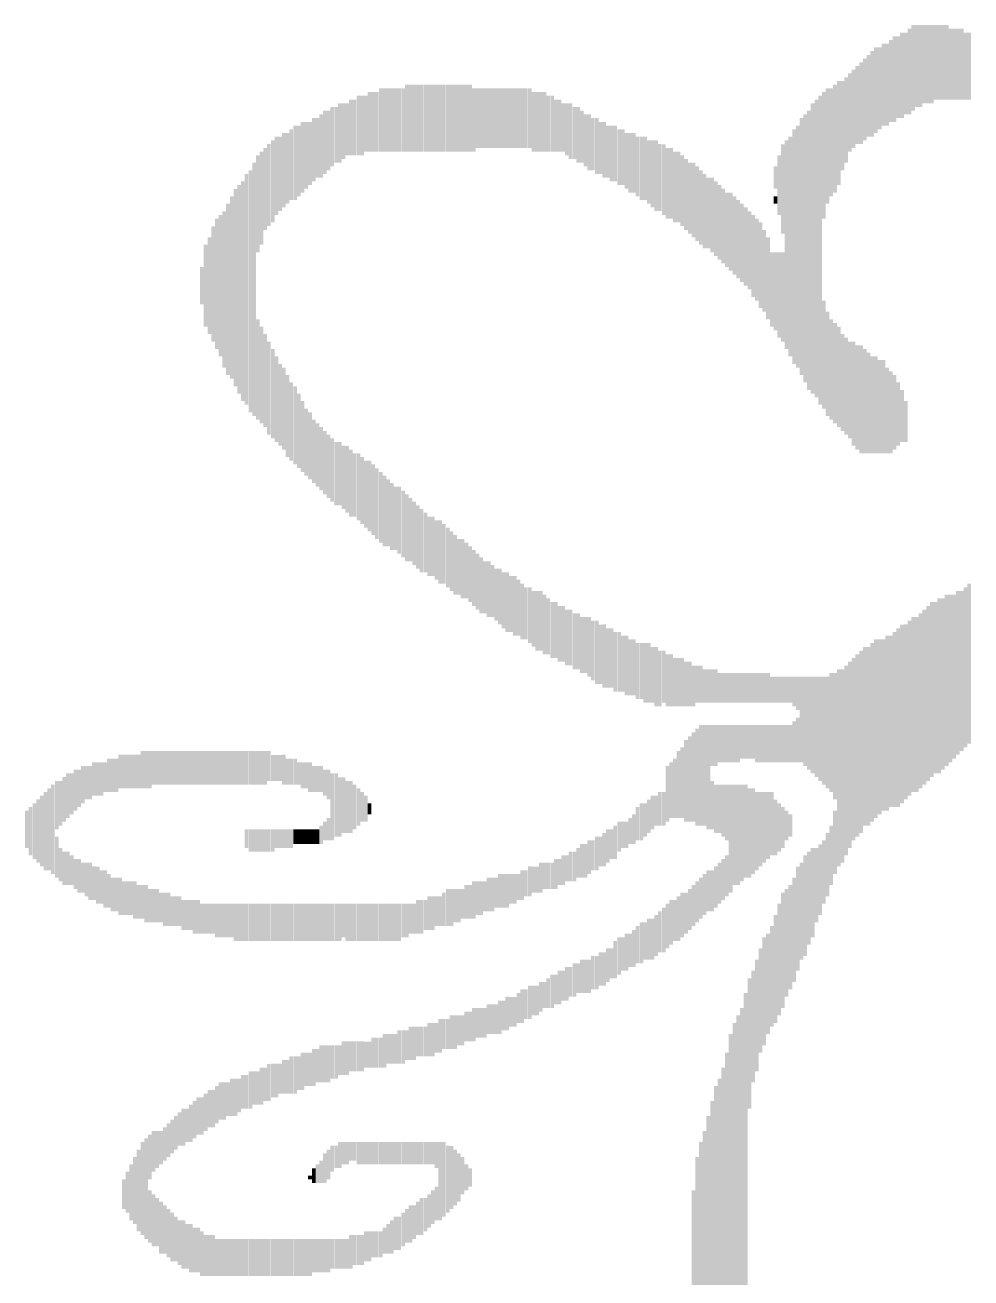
# Model space of a CAD drawing. Extents: x -3.8 to 20.4, y -21.6 to 37.
# Drawn here: x 15.032 to 17.743, y 13.024 to 16.615 of the extents above; entities that cross this region are included whole.
import ezdxf

# ---------------------------------------------------------------- set-up
doc = ezdxf.new("R2010")
doc.units = 0
doc.layers.add('21', color=41, linetype='CONTINUOUS')

# ---------------------------------------------------------------- blocks, each defined once
blk = doc.blocks.new('RECT')
blk.add_solid([(-0.5, -0.5), (0.5, -0.5), (-0.5, 0.5), (0.5, 0.5)])

msp = doc.modelspace()

# ---------------------------------------------------------------- block references
at = {"layer": '21', "rotation": 90}
for p, xscale, yscale in [((17.5456, 16.4706), 0.2452, 0.0106), ((17.5563, 16.4759), 0.2346, 0.0106), ((17.567, 16.4813), 0.2454, 0.0106), ((17.5776, 16.492), 0.2454, 0.0106), ((17.5883, 16.4973), 0.2346, 0.0106), ((17.599, 16.4973), 0.2346, 0.0106), ((17.6096, 16.5026), 0.224, 0.0106), ((17.6203, 16.5026), 0.224, 0.0106), ((17.631, 16.5026), 0.224, 0.0106), ((17.6416, 16.508), 0.2134, 0.0106), ((17.6523, 16.508), 0.2134, 0.0106), ((17.663, 16.508), 0.2134, 0.0106), ((17.6736, 16.508), 0.2134, 0.0106), ((17.6843, 16.5026), 0.2026, 0.0106), ((17.695, 16.5026), 0.2026, 0.0106), ((17.7058, 16.5026), 0.2026, 0.0108), ((17.7166, 16.5026), 0.2026, 0.0106), ((17.7272, 16.4973), 0.192, 0.0106), ((17.7379, 16.4973), 0.192, 0.0106), ((17.4923, 16.4439), 0.2346, 0.0106), ((17.5029, 16.4439), 0.2346, 0.0106), ((17.5136, 16.4546), 0.2346, 0.0106), ((17.5243, 16.46), 0.2454, 0.0106), ((17.535, 16.4653), 0.2346, 0.0106), ((17.4496, 16.4119), 0.2346, 0.0106), ((17.4603, 16.4173), 0.2454, 0.0106), ((17.4709, 16.428), 0.2454, 0.0106), ((17.4816, 16.4333), 0.2346, 0.0106), ((17.4069, 16.3746), 0.224, 0.0106), ((17.4176, 16.3853), 0.224, 0.0106), ((17.4283, 16.3906), 0.2346, 0.0106), ((17.4389, 16.4013), 0.2346, 0.0106), ((17.3643, 16.3052), 0.2986, 0.0106), ((17.3749, 16.3266), 0.256, 0.0106), ((17.3856, 16.3426), 0.2454, 0.0106), ((17.3963, 16.364), 0.224, 0.0106), ((15.9876, 16.3266), 0.1706, 0.0106), ((15.9983, 16.3266), 0.1706, 0.0106), ((16.0089, 16.332), 0.16, 0.0106), ((16.0196, 16.3373), 0.1706, 0.0106), ((16.0303, 16.3373), 0.1706, 0.0106), ((16.0409, 16.3373), 0.1706, 0.0106), ((16.0516, 16.3426), 0.1812, 0.0106), ((16.0623, 16.3426), 0.1812, 0.0106), ((16.0729, 16.3426), 0.1812, 0.0106), ((16.0836, 16.3426), 0.1812, 0.0106), ((16.0943, 16.3426), 0.1812, 0.0106), ((16.1049, 16.3426), 0.1812, 0.0106), ((16.1156, 16.3426), 0.1812, 0.0106), ((16.1263, 16.348), 0.192, 0.0106), ((16.1369, 16.348), 0.192, 0.0106), ((16.1476, 16.348), 0.192, 0.0106), ((16.1583, 16.348), 0.192, 0.0106), ((16.1689, 16.348), 0.192, 0.0106), ((16.1796, 16.348), 0.192, 0.0106), ((16.1903, 16.348), 0.192, 0.0106), ((16.2009, 16.348), 0.192, 0.0106), ((16.2116, 16.348), 0.192, 0.0106), ((16.2223, 16.348), 0.192, 0.0106), ((16.2329, 16.348), 0.192, 0.0106), ((16.2436, 16.348), 0.192, 0.0106), ((16.2543, 16.348), 0.192, 0.0106), ((16.265, 16.348), 0.192, 0.0106), ((16.2756, 16.348), 0.192, 0.0106), ((16.2863, 16.348), 0.192, 0.0106), ((16.297, 16.348), 0.192, 0.0106), ((16.3076, 16.348), 0.192, 0.0106), ((16.3183, 16.3426), 0.1812, 0.0106), ((16.329, 16.3479), 0.1706, 0.0106), ((16.3396, 16.3479), 0.1706, 0.0106), ((16.3503, 16.3479), 0.1706, 0.0106), ((16.361, 16.3479), 0.1706, 0.0106), ((16.3716, 16.3479), 0.1706, 0.0106), ((16.3823, 16.3479), 0.1706, 0.0106), ((16.393, 16.3479), 0.1706, 0.0106), ((16.4036, 16.3479), 0.1706, 0.0106), ((16.4143, 16.3479), 0.1706, 0.0106), ((16.425, 16.3479), 0.1706, 0.0106), ((16.4358, 16.3479), 0.1706, 0.0108), ((16.4466, 16.3479), 0.1706, 0.0106), ((16.4572, 16.3479), 0.1706, 0.0106), ((16.4679, 16.3479), 0.1706, 0.0106), ((16.4786, 16.3479), 0.1706, 0.0106), ((16.4892, 16.3373), 0.1706, 0.0106), ((16.4999, 16.3373), 0.1706, 0.0106), ((16.5106, 16.3373), 0.1706, 0.0106), ((16.5212, 16.3373), 0.1706, 0.0106), ((16.5319, 16.332), 0.16, 0.0106), ((16.5426, 16.332), 0.16, 0.0106), ((17.3109, 15.9691), 0.8856, 0.0106), ((17.3216, 16.2412), 0.3626, 0.0106), ((17.3323, 16.2679), 0.3306, 0.0106), ((17.3429, 16.2786), 0.3094, 0.0106), ((17.3536, 16.2893), 0.3094, 0.0106), ((15.9129, 16.2946), 0.1706, 0.0106), ((15.9236, 16.2999), 0.16, 0.0106), ((15.9342, 16.3052), 0.1706, 0.0106), ((15.9449, 16.3106), 0.16, 0.0106), ((15.9556, 16.3159), 0.1492, 0.0106), ((15.9662, 16.3213), 0.16, 0.0106), ((15.9769, 16.3213), 0.16, 0.0106), ((16.5532, 16.3266), 0.1492, 0.0106), ((16.5639, 16.3266), 0.1492, 0.0106), ((16.5746, 16.3213), 0.1386, 0.0106), ((16.5852, 16.3159), 0.1492, 0.0106), ((16.5959, 16.3106), 0.16, 0.0106), ((16.6066, 16.3053), 0.1494, 0.0106), ((16.6172, 16.2999), 0.16, 0.0106), ((17.2896, 15.9744), 0.8322, 0.0106), ((17.3003, 15.9744), 0.8536, 0.0106), ((15.8596, 16.2573), 0.1814, 0.0106), ((15.8702, 16.2626), 0.1706, 0.0106), ((15.8809, 16.2679), 0.1812, 0.0106), ((15.8916, 16.2786), 0.1814, 0.0106), ((15.9022, 16.2839), 0.1706, 0.0106), ((16.6279, 16.2946), 0.1494, 0.0106), ((16.6386, 16.2839), 0.1492, 0.0106), ((16.6493, 16.2786), 0.16, 0.0106), ((16.6599, 16.2733), 0.1494, 0.0106), ((16.6706, 16.2679), 0.16, 0.0106), ((17.2576, 15.9798), 0.7364, 0.0106), ((17.2683, 15.9744), 0.7682, 0.0106), ((17.2789, 15.9691), 0.8004, 0.0106), ((15.774, 16.1986), 0.2134, 0.0106), ((15.7846, 16.2039), 0.2026, 0.0106), ((15.7953, 16.2146), 0.2026, 0.0106), ((15.8061, 16.2199), 0.2132, 0.0108), ((15.8169, 16.2252), 0.2026, 0.0106), ((15.8276, 16.2359), 0.2026, 0.0106), ((15.8382, 16.2413), 0.192, 0.0106), ((15.8489, 16.2466), 0.1814, 0.0106), ((16.6813, 16.2626), 0.1494, 0.0106), ((16.6919, 16.2573), 0.16, 0.0106), ((16.7026, 16.2519), 0.1492, 0.0106), ((16.7133, 16.2466), 0.16, 0.0106), ((16.7239, 16.2466), 0.16, 0.0106), ((16.7346, 16.2359), 0.16, 0.0106), ((16.7453, 16.2359), 0.16, 0.0106), ((16.7559, 16.2253), 0.16, 0.0106), ((16.7666, 16.2199), 0.1706, 0.0106), ((16.7773, 16.2199), 0.1706, 0.0106), ((17.2362, 15.9798), 0.6724, 0.0106), ((17.2469, 15.9798), 0.6936, 0.0106), ((15.7313, 16.1558), 0.235, 0.0106), ((15.742, 16.1665), 0.235, 0.0106), ((15.7526, 16.1826), 0.224, 0.0106), ((15.7633, 16.1879), 0.2132, 0.0106), ((16.7879, 16.2092), 0.1706, 0.0106), ((16.7986, 16.2039), 0.1812, 0.0106), ((16.8093, 16.2039), 0.1812, 0.0106), ((16.8199, 16.1933), 0.1814, 0.0106), ((16.8306, 16.1879), 0.192, 0.0106), ((16.8413, 16.1826), 0.2026, 0.0106), ((16.8519, 16.1773), 0.192, 0.0106), ((16.8626, 16.1719), 0.2026, 0.0106), ((17.2042, 16.1451), 0.2562, 0.0106), ((17.2149, 15.9851), 0.5976, 0.0106), ((17.2256, 15.9798), 0.6296, 0.0106), ((15.6993, 16.1025), 0.2776, 0.0106), ((15.71, 16.1185), 0.267, 0.0106), ((15.7206, 16.1451), 0.2348, 0.0106), ((16.8733, 16.1612), 0.2026, 0.0106), ((16.8839, 16.1612), 0.2026, 0.0106), ((16.8946, 16.1505), 0.203, 0.0106), ((16.9053, 16.1505), 0.203, 0.0106), ((16.916, 16.1398), 0.203, 0.0106), ((17.1936, 16.1559), 0.1706, 0.0106), ((15.678, 15.8517), 0.6936, 0.0106), ((15.6886, 15.8571), 0.7256, 0.0106), ((16.9266, 16.1291), 0.2028, 0.0106), ((16.9373, 16.1184), 0.2028, 0.0106), ((16.948, 16.1131), 0.2136, 0.0106), ((16.9586, 16.1025), 0.2136, 0.0106), ((16.9693, 16.0918), 0.2136, 0.0106), ((17.1829, 16.1773), 0.064, 0.0106), ((15.6566, 15.8517), 0.6296, 0.0106), ((15.6673, 15.8571), 0.6616, 0.0106), ((16.98, 16.0811), 0.2136, 0.0106), ((16.9906, 16.0758), 0.203, 0.0106), ((17.0013, 16.0705), 0.2136, 0.0106), ((17.012, 16.0598), 0.2136, 0.0106), ((15.6353, 15.8624), 0.5656, 0.0106), ((15.646, 15.8571), 0.5976, 0.0106), ((17.0226, 16.0491), 0.2136, 0.0106), ((17.0333, 16.0385), 0.2136, 0.0106), ((17.044, 16.0278), 0.2136, 0.0106), ((17.0546, 16.0224), 0.2242, 0.0106), ((15.6139, 15.8571), 0.491, 0.0106), ((15.6246, 15.8624), 0.5228, 0.0106), ((17.0653, 16.0118), 0.2242, 0.0106), ((17.0761, 16.0011), 0.2242, 0.0108), ((17.0869, 15.9904), 0.2242, 0.0106), ((17.0976, 15.9798), 0.2242, 0.0106), ((17.1829, 16.1132), 0.0212, 0.0106), ((15.5819, 15.8731), 0.3736, 0.0106), ((15.5926, 15.8678), 0.4056, 0.0106), ((15.6033, 15.8571), 0.4482, 0.0106), ((17.1082, 15.9691), 0.2242, 0.0106), ((17.1189, 15.9531), 0.235, 0.0106), ((17.1296, 15.9424), 0.2348, 0.0106), ((15.5713, 15.8729), 0.3306, 0.0106), ((17.1402, 15.9263), 0.2454, 0.0106), ((17.1509, 15.9103), 0.2346, 0.0106), ((15.5499, 15.8676), 0.2346, 0.0106), ((15.5606, 15.8676), 0.2772, 0.0106), ((17.1616, 15.8889), 0.2346, 0.0106), ((17.1722, 15.857), 0.2134, 0.0106), ((17.1829, 15.8516), 0.224, 0.0106), ((17.1936, 15.841), 0.2454, 0.0106), ((17.2042, 15.8356), 0.256, 0.0106), ((15.5393, 15.8676), 0.1066, 0.0106), ((17.3216, 15.6703), 0.3094, 0.0106), ((15.6993, 15.6276), 0.288, 0.0106), ((17.3323, 15.6436), 0.2986, 0.0106), ((17.3429, 15.6276), 0.288, 0.0106), ((15.71, 15.6116), 0.2774, 0.0106), ((17.3536, 15.6169), 0.288, 0.0106), ((17.3643, 15.6063), 0.288, 0.0106), ((15.7206, 15.5956), 0.2666, 0.0106), ((15.7313, 15.5742), 0.2666, 0.0106), ((17.3749, 15.5903), 0.2774, 0.0106), ((17.3856, 15.5796), 0.2774, 0.0106), ((17.3963, 15.5689), 0.2772, 0.0106), ((17.4069, 15.5581), 0.2988, 0.0106), ((17.4176, 15.5475), 0.299, 0.0106), ((17.4283, 15.5421), 0.3096, 0.0106), ((15.742, 15.5583), 0.256, 0.0106), ((15.7526, 15.5423), 0.2454, 0.0106), ((17.4389, 15.5368), 0.299, 0.0106), ((17.4496, 15.5314), 0.2882, 0.0106), ((17.4603, 15.5261), 0.2776, 0.0106), ((17.4709, 15.5261), 0.2776, 0.0106), ((15.7633, 15.5261), 0.2348, 0.0106), ((15.774, 15.5155), 0.235, 0.0106), ((17.4816, 15.5208), 0.267, 0.0106), ((17.4923, 15.5208), 0.267, 0.0106), ((17.5029, 15.5101), 0.2456, 0.0106), ((17.5136, 15.5048), 0.235, 0.0106), ((15.7846, 15.4941), 0.2348, 0.0106), ((15.7953, 15.4781), 0.2242, 0.0106), ((17.5243, 15.5048), 0.2136, 0.0106), ((17.535, 15.4995), 0.1816, 0.0106), ((15.8061, 15.4674), 0.2242, 0.0108), ((15.8169, 15.4515), 0.2136, 0.0106), ((17.5456, 15.4942), 0.1492, 0.0106), ((15.8276, 15.4354), 0.2028, 0.0106), ((15.8382, 15.4194), 0.1922, 0.0106), ((17.5563, 15.4782), 0.1172, 0.0106), ((15.8489, 15.4088), 0.1922, 0.0106), ((15.8596, 15.3928), 0.1816, 0.0106), ((15.8702, 15.3821), 0.1816, 0.0106), ((15.8809, 15.3715), 0.1816, 0.0106), ((15.8916, 15.3608), 0.1816, 0.0106), ((15.9022, 15.3501), 0.1816, 0.0106), ((15.9129, 15.3395), 0.1816, 0.0106), ((15.9236, 15.3288), 0.1816, 0.0106), ((15.9342, 15.3288), 0.1816, 0.0106), ((15.9449, 15.318), 0.1814, 0.0106), ((15.9556, 15.3126), 0.192, 0.0106), ((15.9662, 15.302), 0.192, 0.0106), ((15.9769, 15.2966), 0.1812, 0.0106), ((15.9876, 15.2913), 0.192, 0.0106), ((15.9983, 15.2806), 0.192, 0.0106), ((16.0089, 15.27), 0.192, 0.0106), ((16.0196, 15.2646), 0.2026, 0.0106), ((16.0303, 15.2539), 0.2026, 0.0106), ((16.0409, 15.2433), 0.2026, 0.0106), ((16.0516, 15.2326), 0.2026, 0.0106), ((16.0623, 15.2219), 0.2026, 0.0106), ((16.0729, 15.2166), 0.192, 0.0106), ((16.0836, 15.206), 0.192, 0.0106), ((16.0943, 15.2006), 0.1812, 0.0106), ((16.1049, 15.1953), 0.192, 0.0106), ((16.1156, 15.1846), 0.192, 0.0106), ((16.1263, 15.174), 0.192, 0.0106), ((16.1369, 15.1686), 0.1812, 0.0106), ((16.1476, 15.158), 0.1814, 0.0106), ((16.1583, 15.1473), 0.1814, 0.0106), ((16.1689, 15.1366), 0.1812, 0.0106), ((16.1796, 15.1313), 0.1706, 0.0106), ((16.1903, 15.1206), 0.1706, 0.0106), ((16.2009, 15.1206), 0.1706, 0.0106), ((16.2116, 15.1099), 0.1706, 0.0106), ((16.2223, 15.1046), 0.1812, 0.0106), ((16.2329, 15.0993), 0.1706, 0.0106), ((16.2436, 15.0886), 0.1706, 0.0106), ((16.2543, 15.0779), 0.1706, 0.0106), ((16.265, 15.0673), 0.1706, 0.0106), ((16.2756, 15.062), 0.16, 0.0106), ((16.2863, 15.0566), 0.1706, 0.0106), ((16.297, 15.0513), 0.16, 0.0106), ((16.3076, 15.0406), 0.16, 0.0106), ((16.3183, 15.0299), 0.16, 0.0106), ((16.329, 15.0193), 0.16, 0.0106), ((16.3396, 15.0086), 0.16, 0.0106), ((16.3503, 15.0033), 0.1494, 0.0106), ((16.361, 14.9979), 0.16, 0.0106), ((16.3716, 14.9926), 0.1494, 0.0106), ((16.3823, 14.9819), 0.1492, 0.0106), ((16.393, 14.9766), 0.16, 0.0106), ((16.4036, 14.9659), 0.16, 0.0106), ((16.4143, 14.9606), 0.1706, 0.0106), ((16.425, 14.9553), 0.16, 0.0106), ((16.4358, 14.9499), 0.1706, 0.0108), ((16.4466, 14.9446), 0.16, 0.0106), ((16.4572, 14.9339), 0.16, 0.0106), ((17.7379, 14.7845), 0.459, 0.0106), ((16.4679, 14.9286), 0.1494, 0.0106), ((16.4786, 14.9233), 0.16, 0.0106), ((16.4892, 14.9126), 0.16, 0.0106), ((16.4999, 14.9072), 0.1706, 0.0106), ((16.5106, 14.9072), 0.1706, 0.0106), ((16.5212, 14.8966), 0.1706, 0.0106), ((17.6736, 14.7365), 0.491, 0.0106), ((17.6843, 14.7418), 0.4804, 0.0106), ((17.695, 14.7471), 0.4696, 0.0106), ((17.7058, 14.7578), 0.4696, 0.0108), ((17.7166, 14.7631), 0.459, 0.0106), ((17.7272, 14.7738), 0.459, 0.0106), ((16.5319, 14.8913), 0.16, 0.0106), ((16.5426, 14.8806), 0.16, 0.0106), ((16.5532, 14.8806), 0.16, 0.0106), ((16.5639, 14.8699), 0.16, 0.0106), ((16.5746, 14.8699), 0.16, 0.0106), ((16.5852, 14.8591), 0.1602, 0.0106), ((16.5959, 14.8591), 0.1602, 0.0106), ((17.6096, 14.6884), 0.5016, 0.0106), ((17.6203, 14.6991), 0.5016, 0.0106), ((17.631, 14.7098), 0.5016, 0.0106), ((17.6416, 14.7151), 0.491, 0.0106), ((17.6523, 14.7204), 0.5016, 0.0106), ((17.663, 14.7258), 0.491, 0.0106), ((16.6066, 14.8484), 0.1602, 0.0106), ((16.6172, 14.8484), 0.1602, 0.0106), ((16.6279, 14.8378), 0.1602, 0.0106), ((16.6386, 14.8378), 0.1602, 0.0106), ((16.6493, 14.8324), 0.1708, 0.0106), ((16.6599, 14.8218), 0.171, 0.0106), ((16.6706, 14.8165), 0.1816, 0.0106), ((17.567, 14.6564), 0.5016, 0.0106), ((17.5776, 14.6671), 0.5016, 0.0106), ((17.5883, 14.6671), 0.5016, 0.0106), ((17.599, 14.6778), 0.5016, 0.0106), ((16.6813, 14.8111), 0.1708, 0.0106), ((16.6919, 14.8058), 0.1816, 0.0106), ((16.7026, 14.8004), 0.1708, 0.0106), ((16.7133, 14.8004), 0.1708, 0.0106), ((16.7239, 14.7898), 0.171, 0.0106), ((16.7346, 14.7898), 0.171, 0.0106), ((17.5243, 14.6244), 0.5016, 0.0106), ((17.535, 14.6297), 0.5122, 0.0106), ((17.5456, 14.6404), 0.5122, 0.0106), ((17.5563, 14.6458), 0.5016, 0.0106), ((16.7453, 14.7844), 0.1602, 0.0106), ((16.7559, 14.7791), 0.1708, 0.0106), ((16.7666, 14.7738), 0.1602, 0.0106), ((16.7773, 14.7738), 0.1602, 0.0106), ((16.7879, 14.7631), 0.1602, 0.0106), ((16.7986, 14.7631), 0.1602, 0.0106), ((16.8093, 14.7578), 0.171, 0.0106), ((16.8199, 14.7578), 0.171, 0.0106), ((16.8306, 14.7524), 0.1602, 0.0106), ((16.8413, 14.7471), 0.1708, 0.0106), ((17.4389, 14.5764), 0.5122, 0.0106), ((17.4496, 14.5764), 0.5122, 0.0106), ((17.4603, 14.5871), 0.5122, 0.0106), ((17.4709, 14.5977), 0.5122, 0.0106), ((17.4816, 14.6031), 0.5016, 0.0106), ((17.4923, 14.6084), 0.4908, 0.0106), ((17.5029, 14.6138), 0.5016, 0.0106), ((17.5136, 14.6191), 0.491, 0.0106), ((16.8519, 14.7418), 0.1602, 0.0106), ((16.8626, 14.7471), 0.1496, 0.0106), ((16.8733, 14.7365), 0.1496, 0.0106), ((16.8839, 14.7365), 0.1496, 0.0106), ((16.8946, 14.7311), 0.1388, 0.0106), ((16.9053, 14.7311), 0.1388, 0.0106), ((16.916, 14.7311), 0.1388, 0.0106), ((17.4069, 14.5391), 0.523, 0.0106), ((17.4176, 14.5498), 0.523, 0.0106), ((17.4283, 14.5604), 0.523, 0.0106), ((16.9266, 14.7258), 0.1282, 0.0106), ((16.9373, 14.7258), 0.1282, 0.0106), ((16.948, 14.7203), 0.1172, 0.0106), ((16.9586, 14.7256), 0.1066, 0.0106), ((16.9693, 14.7256), 0.1066, 0.0106), ((16.98, 14.7203), 0.096, 0.0106), ((16.9906, 14.7203), 0.096, 0.0106), ((17.0013, 14.7203), 0.096, 0.0106), ((17.012, 14.7203), 0.096, 0.0106), ((17.3643, 14.4856), 0.5654, 0.0106), ((17.3749, 14.4909), 0.5546, 0.0106), ((17.3856, 14.5069), 0.544, 0.0106), ((17.3963, 14.5231), 0.5336, 0.0106), ((17.0226, 14.715), 0.0854, 0.0106), ((17.0333, 14.715), 0.0854, 0.0106), ((17.044, 14.715), 0.0854, 0.0106), ((17.0546, 14.715), 0.0854, 0.0106), ((17.0653, 14.715), 0.0854, 0.0106), ((17.0761, 14.715), 0.0854, 0.0108), ((17.0869, 14.715), 0.0854, 0.0106), ((17.0976, 14.715), 0.0854, 0.0106), ((17.1082, 14.715), 0.0854, 0.0106), ((17.1189, 14.715), 0.0854, 0.0106), ((17.1296, 14.715), 0.0854, 0.0106), ((17.1402, 14.715), 0.0854, 0.0106), ((17.1509, 14.715), 0.0854, 0.0106), ((17.1616, 14.715), 0.0854, 0.0106), ((17.1722, 14.7096), 0.0746, 0.0106), ((17.1829, 14.7096), 0.0746, 0.0106), ((17.1936, 14.7096), 0.0746, 0.0106), ((17.2042, 14.7096), 0.0746, 0.0106), ((17.2149, 14.7096), 0.0746, 0.0106), ((17.2256, 14.7096), 0.0746, 0.0106), ((17.2362, 14.7043), 0.0852, 0.0106), ((17.2469, 14.699), 0.096, 0.0106), ((17.2576, 14.6243), 0.2454, 0.0106), ((17.2683, 14.619), 0.256, 0.0106), ((17.2789, 14.6136), 0.2666, 0.0106), ((17.2896, 14.6083), 0.2774, 0.0106), ((17.3003, 14.603), 0.288, 0.0106), ((17.3109, 14.5976), 0.2986, 0.0106), ((17.3216, 14.5923), 0.3094, 0.0106), ((17.3323, 14.587), 0.32, 0.0106), ((17.3429, 14.587), 0.3414, 0.0106), ((17.3536, 14.5763), 0.3626, 0.0106), ((17.2362, 14.5603), 0.1174, 0.0106), ((17.2469, 14.5656), 0.128, 0.0106), ((16.948, 14.459), 0.256, 0.0106), ((16.9586, 14.459), 0.2774, 0.0106), ((16.9693, 14.4643), 0.288, 0.0106), ((16.98, 14.4643), 0.288, 0.0106), ((16.9906, 14.4589), 0.2986, 0.0106), ((17.0013, 14.5496), 0.1172, 0.0106), ((17.012, 14.5496), 0.1172, 0.0106), ((17.0226, 14.5549), 0.1066, 0.0106), ((17.0333, 14.5549), 0.1066, 0.0106), ((17.044, 14.5549), 0.1066, 0.0106), ((17.0546, 14.5549), 0.1066, 0.0106), ((17.0653, 14.5549), 0.1066, 0.0106), ((17.0761, 14.5549), 0.1066, 0.0108), ((17.0869, 14.5603), 0.096, 0.0106), ((17.0976, 14.5603), 0.096, 0.0106), ((17.1082, 14.5603), 0.096, 0.0106), ((17.1189, 14.5603), 0.096, 0.0106), ((17.1296, 14.5549), 0.1066, 0.0106), ((17.1402, 14.5549), 0.1066, 0.0106), ((17.1509, 14.5549), 0.1066, 0.0106), ((17.1616, 14.5549), 0.1066, 0.0106), ((17.1722, 14.5549), 0.1066, 0.0106), ((17.1829, 14.5549), 0.1066, 0.0106), ((17.1936, 14.5549), 0.1066, 0.0106), ((17.2042, 14.5549), 0.1066, 0.0106), ((17.2149, 14.5549), 0.1066, 0.0106), ((17.2256, 14.5549), 0.1066, 0.0106), ((16.916, 14.4429), 0.2026, 0.0106), ((16.9266, 14.4483), 0.2346, 0.0106), ((16.9373, 14.4536), 0.2452, 0.0106), ((15.2726, 14.4643), 0.096, 0.0106), ((15.2832, 14.4643), 0.096, 0.0106), ((15.2939, 14.4643), 0.096, 0.0106), ((15.3046, 14.475), 0.096, 0.0106), ((15.3152, 14.475), 0.096, 0.0106), ((15.3259, 14.475), 0.096, 0.0106), ((15.3366, 14.475), 0.096, 0.0106), ((15.3472, 14.475), 0.096, 0.0106), ((15.3579, 14.475), 0.096, 0.0106), ((15.3686, 14.4803), 0.1066, 0.0106), ((15.3793, 14.4803), 0.1066, 0.0106), ((15.3899, 14.4803), 0.1066, 0.0106), ((15.4006, 14.4856), 0.096, 0.0106), ((15.4113, 14.4856), 0.096, 0.0106), ((15.4219, 14.4856), 0.096, 0.0106), ((15.4326, 14.4856), 0.096, 0.0106), ((15.4433, 14.4856), 0.096, 0.0106), ((15.4539, 14.4856), 0.096, 0.0106), ((15.4646, 14.4856), 0.096, 0.0106), ((15.4753, 14.4856), 0.096, 0.0106), ((15.4859, 14.4856), 0.096, 0.0106), ((15.4966, 14.4856), 0.096, 0.0106), ((15.5073, 14.4856), 0.096, 0.0106), ((15.5179, 14.4856), 0.096, 0.0106), ((15.5286, 14.4856), 0.096, 0.0106), ((15.5393, 14.4856), 0.096, 0.0106), ((15.5499, 14.4856), 0.096, 0.0106), ((15.5606, 14.4856), 0.096, 0.0106), ((15.5713, 14.4856), 0.096, 0.0106), ((15.5819, 14.4856), 0.096, 0.0106), ((15.5926, 14.4856), 0.096, 0.0106), ((15.6033, 14.4856), 0.096, 0.0106), ((15.6139, 14.4856), 0.096, 0.0106), ((15.6246, 14.4856), 0.096, 0.0106), ((15.6353, 14.4856), 0.096, 0.0106), ((15.646, 14.4856), 0.096, 0.0106), ((15.6566, 14.4856), 0.096, 0.0106), ((15.6673, 14.4856), 0.096, 0.0106), ((15.678, 14.4856), 0.096, 0.0106), ((15.6886, 14.4856), 0.096, 0.0106), ((15.6993, 14.4856), 0.096, 0.0106), ((15.71, 14.4856), 0.096, 0.0106), ((15.7206, 14.4856), 0.096, 0.0106), ((15.7313, 14.4909), 0.0852, 0.0106), ((15.742, 14.4856), 0.0746, 0.0106), ((15.7526, 14.4856), 0.0746, 0.0106), ((15.7633, 14.4856), 0.0746, 0.0106), ((15.774, 14.4803), 0.0854, 0.0106), ((15.7846, 14.4749), 0.0746, 0.0106), ((15.7953, 14.4749), 0.0746, 0.0106), ((15.8061, 14.4749), 0.0746, 0.0108), ((16.8946, 14.4269), 0.1706, 0.0106), ((16.9053, 14.4376), 0.192, 0.0106), ((15.1766, 14.4216), 0.1172, 0.0106), ((15.1872, 14.4269), 0.1066, 0.0106), ((15.1979, 14.4376), 0.1066, 0.0106), ((15.2086, 14.443), 0.096, 0.0106), ((15.2192, 14.443), 0.096, 0.0106), ((15.2299, 14.4536), 0.096, 0.0106), ((15.2406, 14.4536), 0.096, 0.0106), ((15.2512, 14.4536), 0.096, 0.0106), ((15.2619, 14.4589), 0.0852, 0.0106), ((15.8169, 14.4696), 0.064, 0.0106), ((15.8276, 14.4643), 0.0746, 0.0106), ((15.8382, 14.4643), 0.0746, 0.0106), ((15.8489, 14.4589), 0.0852, 0.0106), ((15.8596, 14.4536), 0.0746, 0.0106), ((15.8702, 14.4536), 0.0746, 0.0106), ((15.8809, 14.4536), 0.0746, 0.0106), ((15.8916, 14.4429), 0.0746, 0.0106), ((15.9022, 14.4376), 0.0852, 0.0106), ((16.8733, 14.411), 0.16, 0.0106), ((16.8839, 14.4216), 0.16, 0.0106), ((15.1123, 14.3096), 0.256, 0.0106), ((15.123, 14.3789), 0.1386, 0.0106), ((15.1336, 14.3843), 0.128, 0.0106), ((15.1443, 14.395), 0.128, 0.0106), ((15.155, 14.4056), 0.128, 0.0106), ((15.1658, 14.4109), 0.1172, 0.0108), ((15.9129, 14.3736), 0.192, 0.0106), ((15.9236, 14.3789), 0.1812, 0.0106), ((15.9342, 14.3736), 0.1706, 0.0106), ((15.9449, 14.3789), 0.16, 0.0106), ((15.9556, 14.3736), 0.1494, 0.0106), ((15.9662, 14.3736), 0.1494, 0.0106), ((15.9769, 14.3736), 0.128, 0.0106), ((17.0013, 14.3789), 0.1386, 0.0106), ((17.012, 14.3682), 0.1386, 0.0106), ((17.0226, 14.3682), 0.1386, 0.0106), ((17.0333, 14.3629), 0.1492, 0.0106), ((17.044, 14.3576), 0.16, 0.0106), ((17.0546, 14.2828), 0.3096, 0.0106), ((17.0653, 14.2936), 0.288, 0.0106), ((17.0761, 14.2936), 0.288, 0.0108), ((17.0869, 14.2989), 0.2772, 0.0106), ((17.0976, 14.3042), 0.2666, 0.0106), ((15.0803, 14.3042), 0.2026, 0.0106), ((15.091, 14.3043), 0.224, 0.0106), ((15.1016, 14.3096), 0.2346, 0.0106), ((15.9876, 14.3736), 0.1066, 0.0106), ((15.9983, 14.3736), 0.0852, 0.0106), ((16.0089, 14.3683), 0.0746, 0.0106), ((16.8306, 14.3576), 0.096, 0.0106), ((16.8413, 14.3629), 0.0852, 0.0106), ((16.8519, 14.3683), 0.096, 0.0106), ((16.8626, 14.3683), 0.096, 0.0106), ((17.1082, 14.2989), 0.256, 0.0106), ((17.1189, 14.3043), 0.2454, 0.0106), ((17.1296, 14.3043), 0.224, 0.0106), ((17.1402, 14.3096), 0.2134, 0.0106), ((17.1509, 14.3149), 0.2026, 0.0106), ((17.1616, 14.3203), 0.192, 0.0106), ((17.1722, 14.3256), 0.1814, 0.0106), ((15.0483, 14.3042), 0.1386, 0.0106), ((15.059, 14.3043), 0.16, 0.0106), ((15.0696, 14.3043), 0.1814, 0.0106), ((16.0196, 14.3683), 0.032, 0.0106), ((16.7879, 14.3256), 0.096, 0.0106), ((16.7986, 14.3309), 0.1066, 0.0106), ((16.8093, 14.3363), 0.096, 0.0106), ((16.8199, 14.3469), 0.096, 0.0106), ((17.1829, 14.3149), 0.16, 0.0106), ((17.1936, 14.3149), 0.1386, 0.0106), ((17.2042, 14.3149), 0.1172, 0.0106), ((15.0376, 14.3096), 0.1066, 0.0106), ((15.8916, 14.3043), 0.0534, 0.0106), ((15.9022, 14.3096), 0.064, 0.0106), ((16.7346, 14.2883), 0.0854, 0.0106), ((16.7453, 14.2936), 0.0746, 0.0106), ((16.7559, 14.2936), 0.0746, 0.0106), ((16.7666, 14.3042), 0.0746, 0.0106), ((16.7773, 14.3096), 0.0854, 0.0106), ((17.2149, 14.3203), 0.0854, 0.0106), ((17.2256, 14.3203), 0.064, 0.0106), ((17.3536, 14.2723), 0.1814, 0.0106), ((15.6673, 14.2829), 0.0532, 0.0106), ((15.678, 14.2776), 0.064, 0.0106), ((15.6886, 14.2776), 0.064, 0.0106), ((15.6993, 14.2776), 0.064, 0.0106), ((15.71, 14.2776), 0.064, 0.0106), ((15.7206, 14.2776), 0.064, 0.0106), ((15.7313, 14.2776), 0.064, 0.0106), ((15.742, 14.2776), 0.064, 0.0106), ((15.7526, 14.2829), 0.0532, 0.0106), ((15.7633, 14.2829), 0.0532, 0.0106), ((15.774, 14.2829), 0.0532, 0.0106), ((15.7846, 14.2829), 0.0532, 0.0106), ((15.7953, 14.2829), 0.0532, 0.0106), ((15.8061, 14.2882), 0.0426, 0.0108), ((15.8169, 14.2882), 0.0426, 0.0106), ((15.8276, 14.2882), 0.0426, 0.0106), ((15.8382, 14.2882), 0.0426, 0.0106), ((15.8489, 14.2882), 0.0426, 0.0106), ((15.8596, 14.2882), 0.0426, 0.0106), ((15.8702, 14.2882), 0.0426, 0.0106), ((15.8809, 14.2936), 0.0534, 0.0106), ((16.6919, 14.2509), 0.096, 0.0106), ((16.7026, 14.2616), 0.096, 0.0106), ((16.7133, 14.2669), 0.0852, 0.0106), ((16.7239, 14.2723), 0.096, 0.0106), ((17.3323, 14.2081), 0.1816, 0.0106), ((17.3429, 14.2349), 0.1706, 0.0106), ((15.123, 14.2296), 0.1174, 0.0106), ((16.6279, 14.2189), 0.096, 0.0106), ((16.6386, 14.2189), 0.096, 0.0106), ((16.6493, 14.2296), 0.096, 0.0106), ((16.6599, 14.2349), 0.0852, 0.0106), ((16.6706, 14.2403), 0.096, 0.0106), ((16.6813, 14.2456), 0.0854, 0.0106), ((17.3109, 14.1654), 0.2028, 0.0106), ((17.3216, 14.1868), 0.1816, 0.0106), ((15.1336, 14.2083), 0.096, 0.0106), ((15.1443, 14.1976), 0.096, 0.0106), ((15.155, 14.1976), 0.096, 0.0106), ((15.1658, 14.1922), 0.0852, 0.0108), ((15.1766, 14.1815), 0.0856, 0.0106), ((15.1872, 14.1761), 0.0962, 0.0106), ((16.5532, 14.1815), 0.0856, 0.0106), ((16.5639, 14.1869), 0.0746, 0.0106), ((16.5746, 14.1922), 0.0852, 0.0106), ((16.5852, 14.1976), 0.0746, 0.0106), ((16.5959, 14.2029), 0.0852, 0.0106), ((16.6066, 14.2029), 0.0852, 0.0106), ((16.6172, 14.2136), 0.0854, 0.0106), ((17.0333, 14.1655), 0.1176, 0.0106), ((17.044, 14.1761), 0.1176, 0.0106), ((17.2683, 14.0907), 0.2882, 0.0106), ((17.2789, 14.1121), 0.2668, 0.0106), ((17.2896, 14.1281), 0.2562, 0.0106), ((17.3003, 14.1495), 0.2136, 0.0106), ((15.1979, 14.1708), 0.0856, 0.0106), ((15.2086, 14.1654), 0.0962, 0.0106), ((15.2192, 14.1601), 0.1068, 0.0106), ((15.2299, 14.1548), 0.0962, 0.0106), ((15.2406, 14.1494), 0.1068, 0.0106), ((15.2512, 14.1441), 0.0962, 0.0106), ((15.2619, 14.1388), 0.107, 0.0106), ((16.4572, 14.1495), 0.0856, 0.0106), ((16.4679, 14.1548), 0.075, 0.0106), ((16.4786, 14.1601), 0.0856, 0.0106), ((16.4892, 14.1654), 0.0748, 0.0106), ((16.4999, 14.1654), 0.0748, 0.0106), ((16.5106, 14.1708), 0.0856, 0.0106), ((16.5212, 14.1761), 0.0748, 0.0106), ((16.5319, 14.1761), 0.0748, 0.0106), ((16.5426, 14.1761), 0.0748, 0.0106), ((16.9906, 14.1335), 0.1176, 0.0106), ((17.0013, 14.1335), 0.1176, 0.0106), ((17.012, 14.1441), 0.1176, 0.0106), ((17.0226, 14.1548), 0.1176, 0.0106), ((17.2469, 14.0534), 0.2988, 0.0106), ((17.2576, 14.0748), 0.2776, 0.0106), ((15.2726, 14.1334), 0.0962, 0.0106), ((15.2832, 14.1228), 0.0962, 0.0106), ((15.2939, 14.1228), 0.0962, 0.0106), ((15.3046, 14.1174), 0.1068, 0.0106), ((15.3152, 14.1121), 0.0962, 0.0106), ((15.3259, 14.1121), 0.0962, 0.0106), ((15.3366, 14.1121), 0.0962, 0.0106), ((15.3472, 14.1068), 0.107, 0.0106), ((15.3579, 14.1014), 0.0962, 0.0106), ((15.3686, 14.1014), 0.0962, 0.0106), ((15.3793, 14.0961), 0.1068, 0.0106), ((16.297, 14.1014), 0.0962, 0.0106), ((16.3076, 14.1014), 0.0962, 0.0106), ((16.3183, 14.1068), 0.107, 0.0106), ((16.329, 14.1121), 0.0962, 0.0106), ((16.3396, 14.1121), 0.0962, 0.0106), ((16.3503, 14.1175), 0.0856, 0.0106), ((16.361, 14.1228), 0.0962, 0.0106), ((16.3716, 14.1228), 0.0962, 0.0106), ((16.3823, 14.1281), 0.0856, 0.0106), ((16.393, 14.1334), 0.0962, 0.0106), ((16.4036, 14.1334), 0.0962, 0.0106), ((16.4143, 14.1334), 0.0962, 0.0106), ((16.425, 14.1388), 0.0856, 0.0106), ((16.4358, 14.1388), 0.0856, 0.0108), ((16.4466, 14.1441), 0.0748, 0.0106), ((16.948, 14.0908), 0.1176, 0.0106), ((16.9586, 14.1015), 0.1176, 0.0106), ((16.9693, 14.1121), 0.1176, 0.0106), ((16.98, 14.1228), 0.1176, 0.0106), ((17.2256, 14.0001), 0.299, 0.0106), ((17.2362, 14.0214), 0.2988, 0.0106), ((15.3899, 14.0907), 0.096, 0.0106), ((15.4006, 14.0907), 0.096, 0.0106), ((15.4113, 14.0907), 0.096, 0.0106), ((15.4219, 14.0853), 0.0852, 0.0106), ((15.4326, 14.08), 0.096, 0.0106), ((15.4433, 14.08), 0.096, 0.0106), ((15.4539, 14.0746), 0.0852, 0.0106), ((15.4646, 14.0746), 0.0852, 0.0106), ((15.4753, 14.0746), 0.0852, 0.0106), ((16.1903, 14.0693), 0.096, 0.0106), ((16.2009, 14.0693), 0.096, 0.0106), ((16.2116, 14.0746), 0.0852, 0.0106), ((16.2223, 14.0746), 0.0852, 0.0106), ((16.2329, 14.08), 0.096, 0.0106), ((16.2436, 14.0853), 0.1066, 0.0106), ((16.2543, 14.0853), 0.1066, 0.0106), ((16.265, 14.0907), 0.096, 0.0106), ((16.2756, 14.0907), 0.096, 0.0106), ((16.2863, 14.096), 0.0854, 0.0106), ((16.9053, 14.0533), 0.128, 0.0106), ((16.916, 14.064), 0.128, 0.0106), ((16.9266, 14.0693), 0.1172, 0.0106), ((16.9373, 14.08), 0.1174, 0.0106), ((17.2042, 13.9626), 0.3306, 0.0106), ((17.2149, 13.984), 0.3094, 0.0106), ((15.4859, 14.064), 0.0854, 0.0106), ((15.4966, 14.064), 0.0854, 0.0106), ((15.5073, 14.064), 0.0854, 0.0106), ((15.5179, 14.0587), 0.096, 0.0106), ((15.5286, 14.0587), 0.096, 0.0106), ((15.5393, 14.0533), 0.0852, 0.0106), ((15.5499, 14.0533), 0.0852, 0.0106), ((15.5606, 14.0533), 0.0852, 0.0106), ((15.5713, 14.0533), 0.0852, 0.0106), ((15.5819, 14.048), 0.096, 0.0106), ((15.5926, 14.048), 0.096, 0.0106), ((15.6033, 14.048), 0.096, 0.0106), ((15.6139, 14.048), 0.096, 0.0106), ((15.6246, 14.048), 0.096, 0.0106), ((15.6353, 14.0426), 0.1066, 0.0106), ((15.646, 14.0426), 0.1066, 0.0106), ((15.6566, 14.0426), 0.1066, 0.0106), ((15.6673, 14.0426), 0.1066, 0.0106), ((15.678, 14.0426), 0.1066, 0.0106), ((15.6886, 14.0426), 0.1066, 0.0106), ((15.6993, 14.0426), 0.1066, 0.0106), ((15.71, 14.0426), 0.1066, 0.0106), ((15.7206, 14.0426), 0.1066, 0.0106), ((15.7313, 14.0426), 0.1066, 0.0106), ((15.742, 14.0426), 0.1066, 0.0106), ((15.7526, 14.0426), 0.1066, 0.0106), ((15.7633, 14.0426), 0.1066, 0.0106), ((15.774, 14.0426), 0.1066, 0.0106), ((15.7846, 14.0426), 0.1066, 0.0106), ((15.7953, 14.0426), 0.1066, 0.0106), ((15.8061, 14.0426), 0.1066, 0.0108), ((15.8169, 14.0426), 0.1066, 0.0106), ((15.8276, 14.0426), 0.1066, 0.0106), ((15.8382, 14.0426), 0.1066, 0.0106), ((15.8489, 14.0426), 0.1066, 0.0106), ((15.8596, 14.0426), 0.1066, 0.0106), ((15.8702, 14.0426), 0.1066, 0.0106), ((15.8809, 14.0426), 0.1066, 0.0106), ((15.8916, 14.0426), 0.1066, 0.0106), ((15.9022, 14.0426), 0.1066, 0.0106), ((15.9129, 14.0426), 0.1066, 0.0106), ((15.9236, 14.0426), 0.1066, 0.0106), ((15.9342, 14.0426), 0.1066, 0.0106), ((15.9449, 14.048), 0.096, 0.0106), ((15.9556, 14.0426), 0.1066, 0.0106), ((15.9662, 14.0426), 0.1066, 0.0106), ((15.9769, 14.0426), 0.1066, 0.0106), ((15.9876, 14.0426), 0.1066, 0.0106), ((15.9983, 14.0426), 0.1066, 0.0106), ((16.0089, 14.0426), 0.1066, 0.0106), ((16.0196, 14.0426), 0.1066, 0.0106), ((16.0303, 14.0426), 0.1066, 0.0106), ((16.0409, 14.0426), 0.1066, 0.0106), ((16.0516, 14.0426), 0.1066, 0.0106), ((16.0623, 14.0426), 0.1066, 0.0106), ((16.0729, 14.0426), 0.1066, 0.0106), ((16.0836, 14.0426), 0.1066, 0.0106), ((16.0943, 14.0426), 0.1066, 0.0106), ((16.1049, 14.0426), 0.1066, 0.0106), ((16.1156, 14.048), 0.096, 0.0106), ((16.1263, 14.048), 0.096, 0.0106), ((16.1369, 14.0533), 0.0852, 0.0106), ((16.1476, 14.0533), 0.0852, 0.0106), ((16.1583, 14.0587), 0.096, 0.0106), ((16.1689, 14.0587), 0.096, 0.0106), ((16.1796, 14.064), 0.0854, 0.0106), ((16.8626, 14.0213), 0.128, 0.0106), ((16.8733, 14.032), 0.128, 0.0106), ((16.8839, 14.0427), 0.128, 0.0106), ((16.8946, 14.048), 0.1174, 0.0106), ((17.1936, 13.936), 0.32, 0.0106), ((16.7986, 13.984), 0.1174, 0.0106), ((16.8093, 13.9893), 0.1066, 0.0106), ((16.8199, 13.9946), 0.1172, 0.0106), ((16.8306, 13.9946), 0.1172, 0.0106), ((16.8413, 14.0053), 0.1174, 0.0106), ((16.8519, 14.016), 0.1174, 0.0106), ((17.1829, 13.9093), 0.3094, 0.0106), ((16.7559, 13.9573), 0.1066, 0.0106), ((16.7666, 13.9626), 0.096, 0.0106), ((16.7773, 13.9679), 0.1066, 0.0106), ((16.7879, 13.9786), 0.1066, 0.0106), ((17.1616, 13.8666), 0.288, 0.0106), ((17.1722, 13.888), 0.288, 0.0106), ((16.7239, 13.9359), 0.1066, 0.0106), ((16.7346, 13.9466), 0.1066, 0.0106), ((16.7453, 13.952), 0.096, 0.0106), ((17.1509, 13.8453), 0.3094, 0.0106), ((16.6279, 13.888), 0.096, 0.0106), ((16.6386, 13.888), 0.096, 0.0106), ((16.6493, 13.888), 0.096, 0.0106), ((16.6599, 13.8986), 0.096, 0.0106), ((16.6706, 13.8986), 0.096, 0.0106), ((16.6813, 13.9093), 0.096, 0.0106), ((16.6919, 13.9093), 0.096, 0.0106), ((16.7026, 13.92), 0.096, 0.0106), ((16.7133, 13.9253), 0.0854, 0.0106), ((17.1296, 13.7759), 0.32, 0.0106), ((17.1402, 13.8186), 0.2986, 0.0106), ((16.5639, 13.856), 0.096, 0.0106), ((16.5746, 13.8613), 0.0854, 0.0106), ((16.5852, 13.8666), 0.096, 0.0106), ((16.5959, 13.8719), 0.0852, 0.0106), ((16.6066, 13.8773), 0.096, 0.0106), ((16.6172, 13.8826), 0.0852, 0.0106), ((17.1189, 13.7439), 0.32, 0.0106), ((16.5106, 13.8293), 0.0854, 0.0106), ((16.5212, 13.8346), 0.0746, 0.0106), ((16.5319, 13.8399), 0.0852, 0.0106), ((16.5426, 13.8453), 0.096, 0.0106), ((16.5532, 13.8506), 0.0852, 0.0106), ((17.1082, 13.6958), 0.3736, 0.0106), ((16.4143, 13.7813), 0.096, 0.0106), ((16.425, 13.7866), 0.0852, 0.0106), ((16.4358, 13.7866), 0.0852, 0.0108), ((16.4466, 13.7973), 0.0854, 0.0106), ((16.4572, 13.8026), 0.096, 0.0106), ((16.4679, 13.8079), 0.0852, 0.0106), ((16.4786, 13.8133), 0.096, 0.0106), ((16.4892, 13.8186), 0.0852, 0.0106), ((16.4999, 13.8186), 0.0852, 0.0106), ((17.0976, 13.1943), 1.2914, 0.0106), ((16.3183, 13.7493), 0.096, 0.0106), ((16.329, 13.7546), 0.0852, 0.0106), ((16.3396, 13.7546), 0.0852, 0.0106), ((16.3503, 13.7546), 0.0852, 0.0106), ((16.361, 13.7653), 0.0854, 0.0106), ((16.3716, 13.7653), 0.0854, 0.0106), ((16.3823, 13.7653), 0.0854, 0.0106), ((16.393, 13.7706), 0.096, 0.0106), ((16.4036, 13.7759), 0.0852, 0.0106), ((17.0869, 13.1783), 1.238, 0.0106), ((16.1903, 13.7066), 0.096, 0.0106), ((16.2009, 13.7066), 0.096, 0.0106), ((16.2116, 13.7119), 0.0852, 0.0106), ((16.2223, 13.7173), 0.096, 0.0106), ((16.2329, 13.7226), 0.0854, 0.0106), ((16.2436, 13.7226), 0.0854, 0.0106), ((16.2543, 13.7279), 0.096, 0.0106), ((16.265, 13.7279), 0.096, 0.0106), ((16.2756, 13.7333), 0.0854, 0.0106), ((16.2863, 13.7333), 0.0854, 0.0106), ((16.297, 13.7439), 0.0852, 0.0106), ((16.3076, 13.7439), 0.0852, 0.0106), ((17.0653, 13.1783), 1.1526, 0.0106), ((17.0761, 13.1783), 1.1954, 0.0108), ((16.0623, 13.6746), 0.096, 0.0106), ((16.0729, 13.6799), 0.0852, 0.0106), ((16.0836, 13.6799), 0.0852, 0.0106), ((16.0943, 13.6799), 0.0852, 0.0106), ((16.1049, 13.6853), 0.096, 0.0106), ((16.1156, 13.6853), 0.096, 0.0106), ((16.1263, 13.6906), 0.0854, 0.0106), ((16.1369, 13.6959), 0.096, 0.0106), ((16.1476, 13.6959), 0.096, 0.0106), ((16.1583, 13.7013), 0.0854, 0.0106), ((16.1689, 13.7013), 0.0854, 0.0106), ((16.1796, 13.7013), 0.0854, 0.0106), ((17.0546, 13.1676), 1.11, 0.0106), ((15.8809, 13.6372), 0.1066, 0.0106), ((15.8916, 13.6372), 0.1066, 0.0106), ((15.9022, 13.6372), 0.1066, 0.0106), ((15.9129, 13.6426), 0.096, 0.0106), ((15.9236, 13.6426), 0.096, 0.0106), ((15.9342, 13.6479), 0.0852, 0.0106), ((15.9449, 13.6533), 0.096, 0.0106), ((15.9556, 13.6533), 0.096, 0.0106), ((15.9662, 13.6586), 0.0854, 0.0106), ((15.9769, 13.6586), 0.0854, 0.0106), ((15.9876, 13.6586), 0.0854, 0.0106), ((15.9983, 13.6586), 0.0854, 0.0106), ((16.0089, 13.6639), 0.0746, 0.0106), ((16.0196, 13.6639), 0.0746, 0.0106), ((16.0303, 13.6693), 0.0854, 0.0106), ((16.0409, 13.6693), 0.0854, 0.0106), ((16.0516, 13.6693), 0.0854, 0.0106), ((15.774, 13.5999), 0.096, 0.0106), ((15.7846, 13.5999), 0.096, 0.0106), ((15.7953, 13.6052), 0.1066, 0.0106), ((15.8061, 13.6052), 0.1066, 0.0108), ((15.8169, 13.6106), 0.096, 0.0106), ((15.8276, 13.6159), 0.1066, 0.0106), ((15.8382, 13.6213), 0.096, 0.0106), ((15.8489, 13.6213), 0.096, 0.0106), ((15.8596, 13.6266), 0.1066, 0.0106), ((15.8702, 13.6319), 0.096, 0.0106), ((17.044, 13.1516), 1.0352, 0.0106), ((15.678, 13.5624), 0.1068, 0.0106), ((15.6886, 13.5679), 0.096, 0.0106), ((15.6993, 13.5679), 0.096, 0.0106), ((15.71, 13.5732), 0.1066, 0.0106), ((15.7206, 13.5786), 0.096, 0.0106), ((15.7313, 13.5839), 0.1066, 0.0106), ((15.742, 13.5893), 0.096, 0.0106), ((15.7526, 13.5893), 0.096, 0.0106), ((15.7633, 13.5946), 0.0854, 0.0106), ((17.0333, 13.1409), 0.9712, 0.0106), ((15.5926, 13.5304), 0.1068, 0.0106), ((15.6033, 13.5304), 0.1068, 0.0106), ((15.6139, 13.5358), 0.0962, 0.0106), ((15.6246, 13.5411), 0.1068, 0.0106), ((15.6353, 13.5411), 0.1068, 0.0106), ((15.646, 13.5464), 0.0962, 0.0106), ((15.6566, 13.5571), 0.0962, 0.0106), ((15.6673, 13.5571), 0.0962, 0.0106), ((17.0226, 13.1409), 0.9072, 0.0106), ((15.5286, 13.4878), 0.107, 0.0106), ((15.5393, 13.4878), 0.107, 0.0106), ((15.5499, 13.4984), 0.1068, 0.0106), ((15.5606, 13.5091), 0.1068, 0.0106), ((15.5713, 13.5091), 0.1068, 0.0106), ((15.5819, 13.5198), 0.107, 0.0106), ((17.012, 13.141), 0.8646, 0.0106), ((15.4859, 13.4556), 0.1066, 0.0106), ((15.4966, 13.461), 0.096, 0.0106), ((15.5073, 13.4664), 0.1068, 0.0106), ((15.5179, 13.4771), 0.1068, 0.0106), ((17.0013, 13.1303), 0.8006, 0.0106), ((15.4539, 13.429), 0.096, 0.0106), ((15.4646, 13.4397), 0.096, 0.0106), ((15.4753, 13.4503), 0.096, 0.0106), ((16.9906, 13.1302), 0.715, 0.0106), ((15.3899, 13.3703), 0.128, 0.0106), ((15.4006, 13.3863), 0.1172, 0.0106), ((15.4113, 13.3916), 0.1066, 0.0106), ((15.4219, 13.397), 0.096, 0.0106), ((15.4326, 13.4077), 0.096, 0.0106), ((15.4433, 13.4183), 0.096, 0.0106), ((16.98, 13.1301), 0.6296, 0.0106), ((15.3686, 13.2796), 0.2666, 0.0106), ((15.3793, 13.2796), 0.288, 0.0106), ((15.9129, 13.365), 0.0746, 0.0106), ((15.9236, 13.3703), 0.064, 0.0106), ((15.9342, 13.3756), 0.0746, 0.0106), ((15.9449, 13.381), 0.064, 0.0106), ((15.9556, 13.381), 0.064, 0.0106), ((15.9662, 13.3863), 0.0532, 0.0106), ((15.9769, 13.3863), 0.0532, 0.0106), ((15.9876, 13.381), 0.064, 0.0106), ((15.9983, 13.381), 0.064, 0.0106), ((16.0089, 13.381), 0.064, 0.0106), ((16.0196, 13.381), 0.064, 0.0106), ((16.0303, 13.381), 0.064, 0.0106), ((16.0409, 13.381), 0.064, 0.0106), ((16.0516, 13.381), 0.064, 0.0106), ((16.0623, 13.381), 0.064, 0.0106), ((16.0729, 13.381), 0.064, 0.0106), ((16.0836, 13.381), 0.064, 0.0106), ((16.0943, 13.381), 0.064, 0.0106), ((16.1049, 13.381), 0.064, 0.0106), ((16.1156, 13.381), 0.064, 0.0106), ((16.1263, 13.381), 0.064, 0.0106), ((16.1369, 13.381), 0.064, 0.0106), ((16.1476, 13.381), 0.064, 0.0106), ((16.1583, 13.381), 0.064, 0.0106), ((16.1689, 13.381), 0.064, 0.0106), ((16.1796, 13.381), 0.064, 0.0106), ((16.1903, 13.381), 0.064, 0.0106), ((16.2009, 13.381), 0.064, 0.0106), ((16.2116, 13.3756), 0.0746, 0.0106), ((16.2223, 13.301), 0.224, 0.0106), ((16.2329, 13.3063), 0.2134, 0.0106), ((16.2436, 13.3063), 0.192, 0.0106), ((16.2543, 13.3116), 0.1812, 0.0106), ((16.9693, 13.1301), 0.5656, 0.0106), ((15.3472, 13.2743), 0.192, 0.0106), ((15.3579, 13.2743), 0.2346, 0.0106), ((15.8809, 13.3276), 0.064, 0.0106), ((15.8916, 13.3383), 0.0854, 0.0106), ((15.9022, 13.349), 0.0854, 0.0106), ((16.265, 13.3116), 0.16, 0.0106), ((16.2756, 13.3116), 0.1386, 0.0106), ((16.2863, 13.3169), 0.1066, 0.0106), ((16.9586, 13.1249), 0.4906, 0.0106), ((15.3259, 13.269), 0.1174, 0.0106), ((15.3366, 13.269), 0.16, 0.0106), ((15.8596, 13.3169), 0.0426, 0.0106), ((15.8702, 13.3223), 0.0534, 0.0106), ((16.297, 13.3116), 0.0746, 0.0106), ((16.3076, 13.3116), 0.0532, 0.0106), ((15.3152, 13.2636), 0.0852, 0.0106), ((15.8489, 13.3116), 0.0106, 0.0106), ((15.3899, 13.1996), 0.1492, 0.0106), ((15.4006, 13.1889), 0.1492, 0.0106), ((15.4113, 13.1836), 0.1386, 0.0106), ((16.1689, 13.1996), 0.1066, 0.0106), ((16.1796, 13.205), 0.096, 0.0106), ((16.1903, 13.2156), 0.096, 0.0106), ((16.2009, 13.2263), 0.096, 0.0106), ((16.2116, 13.237), 0.096, 0.0106), ((16.948, 13.1036), 0.3414, 0.0106), ((15.4219, 13.1676), 0.1492, 0.0106), ((15.4326, 13.1623), 0.1386, 0.0106), ((15.4433, 13.1516), 0.1386, 0.0106), ((16.1263, 13.173), 0.096, 0.0106), ((16.1369, 13.1783), 0.1066, 0.0106), ((16.1476, 13.1836), 0.096, 0.0106), ((16.1583, 13.1943), 0.096, 0.0106), ((15.4539, 13.1409), 0.1386, 0.0106), ((15.4646, 13.1356), 0.128, 0.0106), ((15.4753, 13.125), 0.128, 0.0106), ((15.4859, 13.1196), 0.1386, 0.0106), ((16.0836, 13.141), 0.096, 0.0106), ((16.0943, 13.1516), 0.096, 0.0106), ((16.1049, 13.1516), 0.096, 0.0106), ((16.1156, 13.1623), 0.096, 0.0106), ((15.4966, 13.1143), 0.128, 0.0106), ((15.5073, 13.1089), 0.1386, 0.0106), ((15.5179, 13.1036), 0.128, 0.0106), ((15.5286, 13.1036), 0.128, 0.0106), ((15.5393, 13.0929), 0.128, 0.0106), ((15.5499, 13.0876), 0.1174, 0.0106), ((15.5606, 13.0876), 0.1174, 0.0106), ((15.5713, 13.0876), 0.1174, 0.0106), ((15.9662, 13.0983), 0.096, 0.0106), ((15.9769, 13.1036), 0.0852, 0.0106), ((15.9876, 13.1036), 0.0852, 0.0106), ((15.9983, 13.1036), 0.0852, 0.0106), ((16.0089, 13.1143), 0.0854, 0.0106), ((16.0196, 13.1143), 0.0854, 0.0106), ((16.0303, 13.1196), 0.0746, 0.0106), ((16.0409, 13.1196), 0.0746, 0.0106), ((16.0516, 13.1196), 0.0746, 0.0106), ((16.0623, 13.1303), 0.0746, 0.0106), ((16.0729, 13.1356), 0.0852, 0.0106), ((15.5819, 13.0822), 0.1066, 0.0106), ((15.5926, 13.0822), 0.1066, 0.0106), ((15.6033, 13.0822), 0.1066, 0.0106), ((15.6139, 13.0822), 0.1066, 0.0106), ((15.6246, 13.0822), 0.1066, 0.0106), ((15.6353, 13.0822), 0.1066, 0.0106), ((15.646, 13.0822), 0.1066, 0.0106), ((15.6566, 13.0822), 0.1066, 0.0106), ((15.6673, 13.0822), 0.1066, 0.0106), ((15.678, 13.0822), 0.1066, 0.0106), ((15.6886, 13.0822), 0.1066, 0.0106), ((15.6993, 13.0822), 0.1066, 0.0106), ((15.71, 13.0822), 0.1066, 0.0106), ((15.7206, 13.0822), 0.1066, 0.0106), ((15.7313, 13.0822), 0.1066, 0.0106), ((15.742, 13.0822), 0.1066, 0.0106), ((15.7526, 13.0822), 0.1066, 0.0106), ((15.7633, 13.0822), 0.1066, 0.0106), ((15.774, 13.0822), 0.1066, 0.0106), ((15.7846, 13.0822), 0.1066, 0.0106), ((15.7953, 13.0822), 0.1066, 0.0106), ((15.8061, 13.0822), 0.1066, 0.0108), ((15.8169, 13.0822), 0.1066, 0.0106), ((15.8276, 13.0822), 0.1066, 0.0106), ((15.8382, 13.0822), 0.1066, 0.0106), ((15.8489, 13.0822), 0.1066, 0.0106), ((15.8596, 13.0876), 0.096, 0.0106), ((15.8702, 13.0876), 0.096, 0.0106), ((15.8809, 13.0876), 0.096, 0.0106), ((15.8916, 13.0876), 0.096, 0.0106), ((15.9022, 13.0876), 0.096, 0.0106), ((15.9129, 13.0929), 0.0852, 0.0106), ((15.9236, 13.0929), 0.0852, 0.0106), ((15.9342, 13.0929), 0.0852, 0.0106), ((15.9449, 13.0929), 0.0852, 0.0106), ((15.9556, 13.0929), 0.0852, 0.0106)]:
    msp.add_blockref('RECT', p, dxfattribs=dict(at, xscale=xscale, yscale=yscale))

doc.saveas('drawing.dxf')
